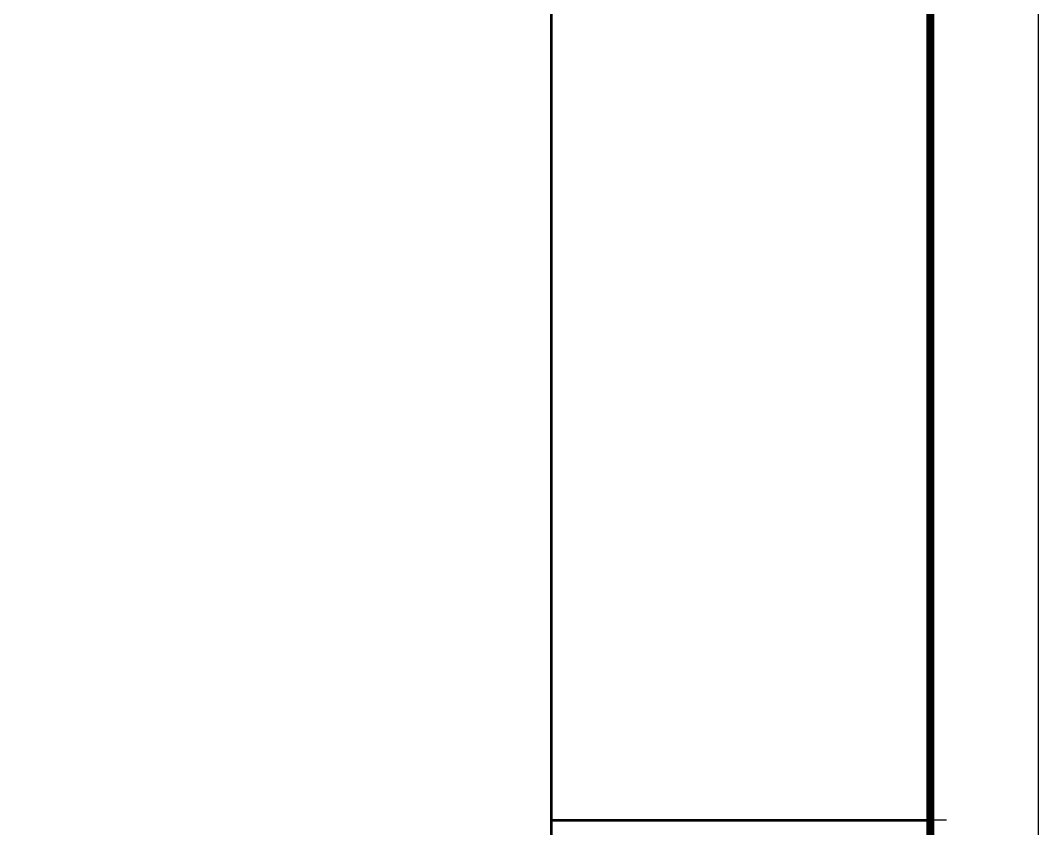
# Model space of a CAD drawing. Header units: millimetres. Extents: x 8410 to 16820, y 0 to 5940.
# Drawn here: x 14939 to 16820, y 2955 to 4447 of the extents above; entities that cross this region are included whole.
import ezdxf

# ---------------------------------------------------------------- set-up
doc = ezdxf.new("R2010")
doc.units = ezdxf.units.MM
doc.header["$LTSCALE"] = 500
doc.layers.add('001dmp-FORM', color=9, linetype='Continuous')

# ---------------------------------------------------------------- blocks, each defined once
blk = doc.blocks.new('FORM_ELEC_SUKWOO$0$')
at = {"layer": '001dmp-FORM'}
blk.add_line((158458, 57114), (157881, 57114), dxfattribs=at)
at = {"layer": '001dmp-FORM', "color": 30}
blk.add_lwpolyline([(161727, 114228), (0, 114228), (0, 0), (161727, 0)], close=True, dxfattribs=at)
at = {"layer": '001dmp-FORM', "const_width": 288}
blk.add_lwpolyline([(5769, 3846), (5769, 110382), (157881, 110382), (157881, 3846)], close=True, dxfattribs=at)
at = {"layer": '001dmp-FORM', "const_width": 96.2}
for points in [[(144420, 3846), (144420, 110382)], [(144420, 57114), (157881, 57114)]]:
    blk.add_lwpolyline(points, dxfattribs=at)
blk = doc.blocks.new('FORM_ELEC_SUKWOO')
at = {"layer": '001dmp-FORM'}
blk.add_blockref('FORM_ELEC_SUKWOO$0$', (12, -1), dxfattribs=at)

msp = doc.modelspace()

# ---------------------------------------------------------------- block references
at = {"color": 4, "xscale": 0.0520010724504119, "yscale": 0.0520010724504119, "zscale": 0.0520010724504119}
msp.add_blockref('FORM_ELEC_SUKWOO', (8409.4, 0.1), dxfattribs=at)

doc.saveas('drawing.dxf')
